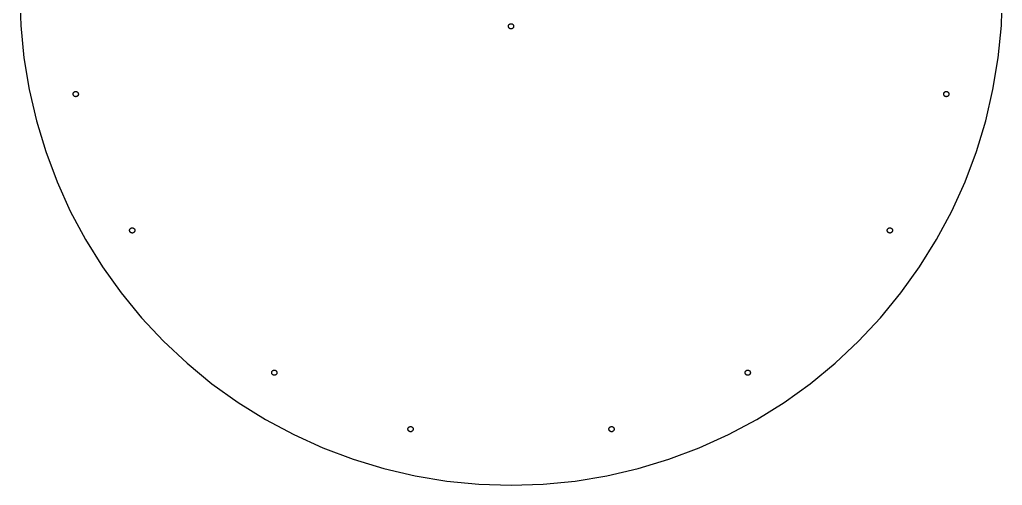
# Model space of a CAD drawing. Header units: metres. Extents: x -330 to 330, y -330 to 330.
# Drawn here: x -330 to 330, y -330 to -18 of the extents above; entities that cross this region are included whole.
import ezdxf

# ---------------------------------------------------------------- set-up
doc = ezdxf.new("R2010")
doc.units = ezdxf.units.M

msp = doc.modelspace()

# ---------------------------------------------------------------- linework, layer by layer
for p, q in [((-330, 0), (-329.293, -21.583)), ((329.293, -21.583), (329.951, -1.49356)), ((-329.293, -21.583), (-327.177, -43.0736)), ((-1.75, -22), (-1.74625, -21.8855)), ((-1.74625, -22.1144), (-1.75, -22)), ((-1.74625, -21.8855), (-1.73502, -21.7716)), ((-1.73502, -22.2284), (-1.74625, -22.1144)), ((-1.73502, -21.7716), (-1.71637, -21.6586)), ((-1.71637, -22.3414), (-1.73502, -22.2284)), ((-1.71637, -21.6586), (-1.69037, -21.5471)), ((-1.69037, -22.4529), (-1.71637, -22.3414)), ((-1.69037, -21.5471), (-1.65712, -21.4375)), ((-1.65712, -22.5625), (-1.69037, -22.4529)), ((-1.65712, -21.4375), (-1.61678, -21.3303)), ((-1.61678, -22.6697), (-1.65712, -22.5625)), ((-1.61678, -21.3303), (-1.56952, -21.226)), ((-1.56952, -22.774), (-1.61678, -22.6697)), ((-1.56952, -21.226), (-1.51553, -21.125)), ((-1.51553, -22.875), (-1.56952, -22.774)), ((-1.51553, -21.125), (-1.45506, -21.0277)), ((-1.45506, -22.9722), (-1.51553, -22.875)), ((-1.45506, -21.0277), (-1.38837, -20.9347)), ((-1.38837, -23.0653), (-1.45506, -22.9722)), ((-1.38837, -20.9347), (-1.31572, -20.8461)), ((-1.31572, -23.1539), (-1.38837, -23.0653)), ((-1.31572, -20.8461), (-1.23743, -20.7626)), ((-1.23743, -23.2374), (-1.31572, -23.1539)), ((-1.23743, -20.7626), (-1.15385, -20.6843)), ((-1.15385, -23.3157), (-1.23743, -23.2374)), ((-1.15385, -20.6843), (-1.06532, -20.6116)), ((-1.06532, -23.3884), (-1.15385, -23.3157)), ((-1.06532, -20.6116), (-0.972244, -20.5449)), ((-0.972244, -23.4551), (-1.06532, -23.3884)), ((-0.972244, -20.5449), (-0.875, -20.4845)), ((-0.875, -23.5155), (-0.972244, -23.4551)), ((-0.875, -20.4845), (-0.774002, -20.4305)), ((-0.774002, -23.5695), (-0.875, -23.5155)), ((-0.774002, -20.4305), (-0.669693, -20.3832)), ((-0.669693, -23.6168), (-0.774002, -23.5695)), ((-0.669693, -20.3832), (-0.562515, -20.3429)), ((-0.562515, -23.6571), (-0.669693, -23.6168)), ((-0.562515, -20.3429), (-0.452927, -20.3096)), ((-0.452927, -23.6904), (-0.562515, -23.6571)), ((-0.452927, -20.3096), (-0.3414, -20.2836)), ((-0.3414, -23.7164), (-0.452927, -23.6904)), ((-0.3414, -20.2836), (-0.228409, -20.265)), ((-0.228409, -23.735), (-0.3414, -23.7164)), ((-0.228409, -20.265), (-0.114441, -20.2537)), ((-0.114441, -23.7462), (-0.228409, -23.735)), ((-0.114441, -20.2537), (0, -20.25)), ((0, -23.75), (-0.114441, -23.7462)), ((0, -20.25), (0.114441, -20.2537)), ((0.114441, -23.7462), (0, -23.75)), ((0.114441, -20.2537), (0.228409, -20.265)), ((0.228409, -23.735), (0.114441, -23.7462)), ((0.228409, -20.265), (0.3414, -20.2836)), ((0.3414, -23.7164), (0.228409, -23.735)), ((0.3414, -20.2836), (0.452927, -20.3096)), ((0.452927, -23.6904), (0.3414, -23.7164)), ((0.452927, -20.3096), (0.562515, -20.3429)), ((0.562515, -23.6571), (0.452927, -23.6904)), ((0.562515, -20.3429), (0.669693, -20.3832)), ((0.669693, -23.6168), (0.562515, -23.6571)), ((0.669693, -20.3832), (0.774002, -20.4305)), ((0.774002, -23.5695), (0.669693, -23.6168)), ((0.774002, -20.4305), (0.875, -20.4845)), ((0.875, -23.5155), (0.774002, -23.5695)), ((0.875, -20.4845), (0.972244, -20.5449)), ((0.972244, -23.4551), (0.875, -23.5155)), ((0.972244, -20.5449), (1.06532, -20.6116)), ((1.06532, -23.3884), (0.972244, -23.4551)), ((1.06532, -20.6116), (1.15385, -20.6843)), ((1.15385, -23.3157), (1.06532, -23.3884)), ((1.15385, -20.6843), (1.23743, -20.7626)), ((1.23743, -23.2374), (1.15385, -23.3157)), ((1.23743, -20.7626), (1.31572, -20.8461)), ((1.31572, -23.1539), (1.23743, -23.2374)), ((1.31572, -20.8461), (1.38837, -20.9347)), ((1.38837, -23.0653), (1.31572, -23.1539)), ((1.38837, -20.9347), (1.45506, -21.0277)), ((1.45506, -22.9722), (1.38837, -23.0653)), ((1.45506, -21.0277), (1.51553, -21.125)), ((1.51553, -22.875), (1.45506, -22.9722)), ((1.51553, -21.125), (1.56952, -21.226)), ((1.56952, -22.774), (1.51553, -22.875)), ((1.56952, -21.226), (1.61678, -21.3303)), ((1.61678, -22.6697), (1.56952, -22.774)), ((1.61678, -21.3303), (1.65712, -21.4375)), ((1.65712, -22.5625), (1.61678, -22.6697)), ((1.65712, -21.4375), (1.69037, -21.5471)), ((1.69037, -22.4529), (1.65712, -22.5625)), ((1.69037, -21.5471), (1.71637, -21.6586)), ((1.71637, -22.3414), (1.69037, -22.4529)), ((1.71637, -21.6586), (1.73502, -21.7716)), ((1.73502, -22.2284), (1.71637, -22.3414)), ((1.73502, -21.7716), (1.74625, -21.8855)), ((1.74625, -22.1144), (1.73502, -22.2284)), ((1.74625, -21.8855), (1.75, -22)), ((1.75, -22), (1.74625, -22.1144)), ((327.177, -43.0736), (329.293, -21.583)), ((-327.177, -43.0736), (-323.659, -64.3798)), ((323.659, -64.3798), (327.177, -43.0736)), ((-323.659, -64.3798), (-318.756, -85.4103)), ((-293.283, -66.0302), (-293.186, -65.9698)), ((-293.186, -65.9698), (-293.085, -65.9158)), ((-293.085, -65.9158), (-292.981, -65.8685)), ((-292.981, -65.8685), (-292.874, -65.8282)), ((-292.874, -65.8282), (-292.764, -65.7949)), ((-292.764, -65.7949), (-292.652, -65.7689)), ((-292.652, -65.7689), (-292.539, -65.7503)), ((-292.539, -65.7503), (-292.425, -65.7391)), ((-292.425, -65.7391), (-292.311, -65.7353)), ((-292.311, -65.7353), (-292.197, -65.7391)), ((-292.197, -65.7391), (-292.083, -65.7503)), ((-292.083, -65.7503), (-291.97, -65.7689)), ((-291.97, -65.7689), (-291.858, -65.7949)), ((-291.858, -65.7949), (-291.748, -65.8282)), ((-291.748, -65.8282), (-291.641, -65.8685)), ((-291.641, -65.8685), (-291.537, -65.9158)), ((-291.537, -65.9158), (-291.436, -65.9698)), ((-291.436, -65.9698), (-291.339, -66.0302)), ((291.339, -66.0302), (291.436, -65.9698)), ((291.436, -65.9698), (291.537, -65.9158)), ((291.537, -65.9158), (291.641, -65.8685)), ((291.641, -65.8685), (291.748, -65.8282)), ((291.748, -65.8282), (291.858, -65.7949)), ((291.858, -65.7949), (291.97, -65.7689)), ((291.97, -65.7689), (292.083, -65.7503)), ((292.083, -65.7503), (292.197, -65.7391)), ((292.197, -65.7391), (292.311, -65.7353)), ((292.311, -65.7353), (292.425, -65.7391)), ((292.425, -65.7391), (292.539, -65.7503)), ((292.539, -65.7503), (292.652, -65.7689)), ((292.652, -65.7689), (292.764, -65.7949)), ((292.764, -65.7949), (292.874, -65.8282)), ((292.874, -65.8282), (292.981, -65.8685)), ((292.981, -65.8685), (293.085, -65.9158)), ((293.085, -65.9158), (293.186, -65.9698)), ((293.186, -65.9698), (293.283, -66.0302)), ((318.756, -85.4103), (323.659, -64.3798)), ((-294.061, -67.4853), (-294.057, -67.3708)), ((-294.057, -67.5998), (-294.061, -67.4853)), ((-294.057, -67.3708), (-294.046, -67.2569)), ((-294.046, -67.7137), (-294.057, -67.5998)), ((-294.046, -67.2569), (-294.027, -67.1439)), ((-294.027, -67.8267), (-294.046, -67.7137)), ((-294.027, -67.1439), (-294.001, -67.0324)), ((-294.001, -67.9382), (-294.027, -67.8267)), ((-294.001, -67.0324), (-293.968, -66.9228)), ((-293.968, -68.0478), (-294.001, -67.9382)), ((-293.968, -66.9228), (-293.928, -66.8156)), ((-293.928, -68.155), (-293.968, -68.0478)), ((-293.928, -66.8156), (-293.881, -66.7113)), ((-293.881, -68.2593), (-293.928, -68.155)), ((-293.881, -66.7113), (-293.827, -66.6103)), ((-293.827, -68.3603), (-293.881, -68.2593)), ((-293.827, -66.6103), (-293.766, -66.5131)), ((-293.766, -68.4576), (-293.827, -68.3603)), ((-293.766, -66.5131), (-293.699, -66.42)), ((-293.699, -68.5506), (-293.766, -68.4576)), ((-293.699, -66.42), (-293.627, -66.3315)), ((-293.627, -68.6392), (-293.699, -68.5506)), ((-293.627, -66.3315), (-293.548, -66.2479)), ((-293.548, -68.7227), (-293.627, -68.6392)), ((-293.548, -66.2479), (-293.465, -66.1696)), ((-293.465, -68.801), (-293.548, -68.7227)), ((-293.465, -66.1696), (-293.376, -66.0969)), ((-293.376, -68.8737), (-293.465, -68.801)), ((-293.376, -66.0969), (-293.283, -66.0302)), ((-293.283, -68.9404), (-293.376, -68.8737)), ((-293.186, -69.0009), (-293.283, -68.9404)), ((-293.085, -69.0548), (-293.186, -69.0009)), ((-292.981, -69.1021), (-293.085, -69.0548)), ((-292.874, -69.1424), (-292.981, -69.1021)), ((-292.764, -69.1757), (-292.874, -69.1424)), ((-292.652, -69.2017), (-292.764, -69.1757)), ((-292.539, -69.2203), (-292.652, -69.2017)), ((-292.425, -69.2316), (-292.539, -69.2203)), ((-292.311, -69.2353), (-292.425, -69.2316)), ((-292.197, -69.2316), (-292.311, -69.2353)), ((-292.083, -69.2203), (-292.197, -69.2316)), ((-291.97, -69.2017), (-292.083, -69.2203)), ((-291.858, -69.1757), (-291.97, -69.2017)), ((-291.748, -69.1424), (-291.858, -69.1757)), ((-291.641, -69.1021), (-291.748, -69.1424)), ((-291.537, -69.0548), (-291.641, -69.1021)), ((-291.436, -69.0009), (-291.537, -69.0548)), ((-291.339, -68.9404), (-291.436, -69.0009)), ((-291.339, -66.0302), (-291.246, -66.0969)), ((-291.246, -68.8737), (-291.339, -68.9404)), ((-291.246, -66.0969), (-291.157, -66.1696)), ((-291.157, -68.801), (-291.246, -68.8737)), ((-291.157, -66.1696), (-291.074, -66.2479)), ((-291.074, -68.7227), (-291.157, -68.801)), ((-291.074, -66.2479), (-290.995, -66.3315)), ((-290.995, -68.6392), (-291.074, -68.7227)), ((-290.995, -66.3315), (-290.923, -66.42)), ((-290.923, -68.5506), (-290.995, -68.6392)), ((-290.923, -66.42), (-290.856, -66.5131)), ((-290.856, -68.4576), (-290.923, -68.5506)), ((-290.856, -66.5131), (-290.795, -66.6103)), ((-290.795, -68.3603), (-290.856, -68.4576)), ((-290.795, -66.6103), (-290.741, -66.7113)), ((-290.741, -68.2593), (-290.795, -68.3603)), ((-290.741, -66.7113), (-290.694, -66.8156)), ((-290.694, -68.155), (-290.741, -68.2593)), ((-290.694, -66.8156), (-290.654, -66.9228)), ((-290.654, -68.0478), (-290.694, -68.155)), ((-290.654, -66.9228), (-290.621, -67.0324)), ((-290.621, -67.9382), (-290.654, -68.0478)), ((-290.621, -67.0324), (-290.595, -67.1439)), ((-290.595, -67.8267), (-290.621, -67.9382)), ((-290.595, -67.1439), (-290.576, -67.2569)), ((-290.576, -67.7137), (-290.595, -67.8267)), ((-290.576, -67.2569), (-290.565, -67.3708)), ((-290.565, -67.5998), (-290.576, -67.7137)), ((-290.565, -67.3708), (-290.561, -67.4853)), ((-290.561, -67.4853), (-290.565, -67.5998)), ((290.561, -67.4853), (290.565, -67.3708)), ((290.565, -67.5998), (290.561, -67.4853)), ((290.565, -67.3708), (290.576, -67.2569)), ((290.576, -67.7137), (290.565, -67.5998)), ((290.576, -67.2569), (290.595, -67.1439)), ((290.595, -67.8267), (290.576, -67.7137)), ((290.595, -67.1439), (290.621, -67.0324)), ((290.621, -67.9382), (290.595, -67.8267)), ((290.621, -67.0324), (290.654, -66.9228)), ((290.654, -68.0478), (290.621, -67.9382)), ((290.654, -66.9228), (290.694, -66.8156)), ((290.694, -68.155), (290.654, -68.0478)), ((290.694, -66.8156), (290.741, -66.7113)), ((290.741, -68.2593), (290.694, -68.155)), ((290.741, -66.7113), (290.795, -66.6103)), ((290.795, -68.3603), (290.741, -68.2593)), ((290.795, -66.6103), (290.856, -66.5131)), ((290.856, -68.4576), (290.795, -68.3603)), ((290.856, -66.5131), (290.923, -66.42)), ((290.923, -68.5506), (290.856, -68.4576)), ((290.923, -66.42), (290.995, -66.3315)), ((290.995, -68.6392), (290.923, -68.5506)), ((290.995, -66.3315), (291.074, -66.2479)), ((291.074, -68.7227), (290.995, -68.6392)), ((291.074, -66.2479), (291.157, -66.1696)), ((291.157, -68.801), (291.074, -68.7227)), ((291.157, -66.1696), (291.246, -66.0969)), ((291.246, -68.8737), (291.157, -68.801)), ((291.246, -66.0969), (291.339, -66.0302)), ((291.339, -68.9404), (291.246, -68.8737)), ((291.436, -69.0009), (291.339, -68.9404)), ((291.537, -69.0548), (291.436, -69.0009)), ((291.641, -69.1021), (291.537, -69.0548)), ((291.748, -69.1424), (291.641, -69.1021)), ((291.858, -69.1757), (291.748, -69.1424)), ((291.97, -69.2017), (291.858, -69.1757)), ((292.083, -69.2203), (291.97, -69.2017)), ((292.197, -69.2316), (292.083, -69.2203)), ((292.311, -69.2353), (292.197, -69.2316)), ((292.425, -69.2316), (292.311, -69.2353)), ((292.539, -69.2203), (292.425, -69.2316)), ((292.652, -69.2017), (292.539, -69.2203)), ((292.764, -69.1757), (292.652, -69.2017)), ((292.874, -69.1424), (292.764, -69.1757)), ((292.981, -69.1021), (292.874, -69.1424)), ((293.085, -69.0548), (292.981, -69.1021)), ((293.186, -69.0009), (293.085, -69.0548)), ((293.283, -68.9404), (293.186, -69.0009)), ((293.283, -66.0302), (293.376, -66.0969)), ((293.376, -68.8737), (293.283, -68.9404)), ((293.376, -66.0969), (293.465, -66.1696)), ((293.465, -68.801), (293.376, -68.8737)), ((293.465, -66.1696), (293.548, -66.2479)), ((293.548, -68.7227), (293.465, -68.801)), ((293.548, -66.2479), (293.627, -66.3315)), ((293.627, -68.6392), (293.548, -68.7227)), ((293.627, -66.3315), (293.699, -66.42)), ((293.699, -68.5506), (293.627, -68.6392)), ((293.699, -66.42), (293.766, -66.5131)), ((293.766, -68.4576), (293.699, -68.5506)), ((293.766, -66.5131), (293.827, -66.6103)), ((293.827, -68.3603), (293.766, -68.4576)), ((293.827, -66.6103), (293.881, -66.7113)), ((293.881, -68.2593), (293.827, -68.3603)), ((293.881, -66.7113), (293.928, -66.8156)), ((293.928, -68.155), (293.881, -68.2593)), ((293.928, -66.8156), (293.968, -66.9228)), ((293.968, -68.0478), (293.928, -68.155)), ((293.968, -66.9228), (294.001, -67.0324)), ((294.001, -67.9382), (293.968, -68.0478)), ((294.001, -67.0324), (294.027, -67.1439)), ((294.027, -67.8267), (294.001, -67.9382)), ((294.027, -67.1439), (294.046, -67.2569)), ((294.046, -67.7137), (294.027, -67.8267)), ((294.046, -67.2569), (294.057, -67.3708)), ((294.057, -67.5998), (294.046, -67.7137)), ((294.057, -67.3708), (294.061, -67.4853)), ((294.061, -67.4853), (294.057, -67.5998)), ((-318.756, -85.4103), (-312.487, -106.075)), ((312.487, -106.075), (318.756, -85.4103)), ((-312.487, -106.075), (-304.88, -126.286)), ((304.88, -126.286), (312.487, -106.075)), ((-304.88, -126.286), (-295.968, -145.955)), ((295.968, -145.955), (304.88, -126.286)), ((-295.968, -145.955), (-285.788, -165)), ((285.788, -165), (295.968, -145.955)), ((-256.072, -158.413), (-256.031, -158.306)), ((-256.031, -158.306), (-255.984, -158.202)), ((-255.984, -158.202), (-255.93, -158.101)), ((-255.93, -158.101), (-255.869, -158.004)), ((-255.869, -158.004), (-255.803, -157.91)), ((-255.803, -157.91), (-255.73, -157.822)), ((-255.73, -157.822), (-255.652, -157.738)), ((-255.652, -157.738), (-255.568, -157.66)), ((-255.568, -157.66), (-255.48, -157.587)), ((-255.48, -157.587), (-255.387, -157.521)), ((-255.387, -157.521), (-255.289, -157.46)), ((-255.289, -157.46), (-255.188, -157.406)), ((-255.188, -157.406), (-255.084, -157.359)), ((-255.084, -157.359), (-254.977, -157.319)), ((-254.977, -157.319), (-254.867, -157.285)), ((-254.867, -157.285), (-254.756, -157.259)), ((-254.756, -157.259), (-254.643, -157.241)), ((-254.643, -157.241), (-254.529, -157.23)), ((-254.529, -157.23), (-254.414, -157.226)), ((-254.414, -157.226), (-254.3, -157.23)), ((-254.3, -157.23), (-254.186, -157.241)), ((-254.186, -157.241), (-254.073, -157.259)), ((-254.073, -157.259), (-253.961, -157.285)), ((-253.961, -157.285), (-253.852, -157.319)), ((-253.852, -157.319), (-253.745, -157.359)), ((-253.745, -157.359), (-253.64, -157.406)), ((-253.64, -157.406), (-253.539, -157.46)), ((-253.539, -157.46), (-253.442, -157.521)), ((-253.442, -157.521), (-253.349, -157.587)), ((-253.349, -157.587), (-253.261, -157.66)), ((-253.261, -157.66), (-253.177, -157.738)), ((-253.177, -157.738), (-253.099, -157.822)), ((-253.099, -157.822), (-253.026, -157.91)), ((-253.026, -157.91), (-252.959, -158.004)), ((-252.959, -158.004), (-252.899, -158.101)), ((-252.899, -158.101), (-252.845, -158.202)), ((-252.845, -158.202), (-252.798, -158.306)), ((-252.798, -158.306), (-252.757, -158.413)), ((252.757, -158.413), (252.798, -158.306)), ((252.798, -158.306), (252.845, -158.202)), ((252.845, -158.202), (252.899, -158.101)), ((252.899, -158.101), (252.959, -158.004)), ((252.959, -158.004), (253.026, -157.91)), ((253.026, -157.91), (253.099, -157.822)), ((253.099, -157.822), (253.177, -157.738)), ((253.177, -157.738), (253.261, -157.66)), ((253.261, -157.66), (253.349, -157.587)), ((253.349, -157.587), (253.442, -157.521)), ((253.442, -157.521), (253.539, -157.46)), ((253.539, -157.46), (253.64, -157.406)), ((253.64, -157.406), (253.745, -157.359)), ((253.745, -157.359), (253.852, -157.319)), ((253.852, -157.319), (253.961, -157.285)), ((253.961, -157.285), (254.073, -157.259)), ((254.073, -157.259), (254.186, -157.241)), ((254.186, -157.241), (254.3, -157.23)), ((254.3, -157.23), (254.414, -157.226)), ((254.414, -157.226), (254.529, -157.23)), ((254.529, -157.23), (254.643, -157.241)), ((254.643, -157.241), (254.756, -157.259)), ((254.756, -157.259), (254.867, -157.285)), ((254.867, -157.285), (254.977, -157.319)), ((254.977, -157.319), (255.084, -157.359)), ((255.084, -157.359), (255.188, -157.406)), ((255.188, -157.406), (255.289, -157.46)), ((255.289, -157.46), (255.387, -157.521)), ((255.387, -157.521), (255.48, -157.587)), ((255.48, -157.587), (255.568, -157.66)), ((255.568, -157.66), (255.652, -157.738)), ((255.652, -157.738), (255.73, -157.822)), ((255.73, -157.822), (255.803, -157.91)), ((255.803, -157.91), (255.869, -158.004)), ((255.869, -158.004), (255.93, -158.101)), ((255.93, -158.101), (255.984, -158.202)), ((255.984, -158.202), (256.031, -158.306)), ((256.031, -158.306), (256.072, -158.413)), ((-256.164, -158.976), (-256.161, -158.861)), ((-256.161, -159.09), (-256.164, -158.976)), ((-256.161, -158.861), (-256.149, -158.747)), ((-256.149, -159.204), (-256.161, -159.09)), ((-256.149, -158.747), (-256.131, -158.634)), ((-256.131, -159.317), (-256.149, -159.204)), ((-256.131, -158.634), (-256.105, -158.523)), ((-256.105, -159.429), (-256.131, -159.317)), ((-256.105, -158.523), (-256.072, -158.413)), ((-256.072, -159.538), (-256.105, -159.429)), ((-256.031, -159.645), (-256.072, -159.538)), ((-255.984, -159.75), (-256.031, -159.645)), ((-255.93, -159.851), (-255.984, -159.75)), ((-255.869, -159.948), (-255.93, -159.851)), ((-255.803, -160.041), (-255.869, -159.948)), ((-255.73, -160.13), (-255.803, -160.041)), ((-255.652, -160.213), (-255.73, -160.13)), ((-255.568, -160.291), (-255.652, -160.213)), ((-255.48, -160.364), (-255.568, -160.291)), ((-255.387, -160.431), (-255.48, -160.364)), ((-255.289, -160.491), (-255.387, -160.431)), ((-255.188, -160.545), (-255.289, -160.491)), ((-255.084, -160.593), (-255.188, -160.545)), ((-254.977, -160.633), (-255.084, -160.593)), ((-254.867, -160.666), (-254.977, -160.633)), ((-254.756, -160.692), (-254.867, -160.666)), ((-254.643, -160.711), (-254.756, -160.692)), ((-254.529, -160.722), (-254.643, -160.711)), ((-254.414, -160.726), (-254.529, -160.722)), ((-254.3, -160.722), (-254.414, -160.726)), ((-254.186, -160.711), (-254.3, -160.722)), ((-254.073, -160.692), (-254.186, -160.711)), ((-253.961, -160.666), (-254.073, -160.692)), ((-253.852, -160.633), (-253.961, -160.666)), ((-253.745, -160.593), (-253.852, -160.633)), ((-253.64, -160.545), (-253.745, -160.593)), ((-253.539, -160.491), (-253.64, -160.545)), ((-253.442, -160.431), (-253.539, -160.491)), ((-253.349, -160.364), (-253.442, -160.431)), ((-253.261, -160.291), (-253.349, -160.364)), ((-253.177, -160.213), (-253.261, -160.291)), ((-253.099, -160.13), (-253.177, -160.213)), ((-253.026, -160.041), (-253.099, -160.13)), ((-252.959, -159.948), (-253.026, -160.041)), ((-252.899, -159.851), (-252.959, -159.948)), ((-252.845, -159.75), (-252.899, -159.851)), ((-252.798, -159.645), (-252.845, -159.75)), ((-252.757, -159.538), (-252.798, -159.645)), ((-252.757, -158.413), (-252.724, -158.523)), ((-252.724, -159.429), (-252.757, -159.538)), ((-252.724, -158.523), (-252.698, -158.634)), ((-252.698, -159.317), (-252.724, -159.429)), ((-252.698, -158.634), (-252.679, -158.747)), ((-252.679, -159.204), (-252.698, -159.317)), ((-252.679, -158.747), (-252.668, -158.861)), ((-252.668, -159.09), (-252.679, -159.204)), ((-252.668, -158.861), (-252.664, -158.976)), ((-252.664, -158.976), (-252.668, -159.09)), ((252.664, -158.976), (252.668, -158.861)), ((252.668, -159.09), (252.664, -158.976)), ((252.668, -158.861), (252.679, -158.747)), ((252.679, -159.204), (252.668, -159.09)), ((252.679, -158.747), (252.698, -158.634)), ((252.698, -159.317), (252.679, -159.204)), ((252.698, -158.634), (252.724, -158.523)), ((252.724, -159.429), (252.698, -159.317)), ((252.724, -158.523), (252.757, -158.413)), ((252.757, -159.538), (252.724, -159.429)), ((252.798, -159.645), (252.757, -159.538)), ((252.845, -159.75), (252.798, -159.645)), ((252.899, -159.851), (252.845, -159.75)), ((252.959, -159.948), (252.899, -159.851)), ((253.026, -160.041), (252.959, -159.948)), ((253.099, -160.13), (253.026, -160.041)), ((253.177, -160.213), (253.099, -160.13)), ((253.261, -160.291), (253.177, -160.213)), ((253.349, -160.364), (253.261, -160.291)), ((253.442, -160.431), (253.349, -160.364)), ((253.539, -160.491), (253.442, -160.431)), ((253.64, -160.545), (253.539, -160.491)), ((253.745, -160.593), (253.64, -160.545)), ((253.852, -160.633), (253.745, -160.593)), ((253.961, -160.666), (253.852, -160.633)), ((254.073, -160.692), (253.961, -160.666)), ((254.186, -160.711), (254.073, -160.692)), ((254.3, -160.722), (254.186, -160.711)), ((254.414, -160.726), (254.3, -160.722)), ((254.529, -160.722), (254.414, -160.726)), ((254.643, -160.711), (254.529, -160.722)), ((254.756, -160.692), (254.643, -160.711)), ((254.867, -160.666), (254.756, -160.692)), ((254.977, -160.633), (254.867, -160.666)), ((255.084, -160.593), (254.977, -160.633)), ((255.188, -160.545), (255.084, -160.593)), ((255.289, -160.491), (255.188, -160.545)), ((255.387, -160.431), (255.289, -160.491)), ((255.48, -160.364), (255.387, -160.431)), ((255.568, -160.291), (255.48, -160.364)), ((255.652, -160.213), (255.568, -160.291)), ((255.73, -160.13), (255.652, -160.213)), ((255.803, -160.041), (255.73, -160.13)), ((255.869, -159.948), (255.803, -160.041)), ((255.93, -159.851), (255.869, -159.948)), ((255.984, -159.75), (255.93, -159.851)), ((256.031, -159.645), (255.984, -159.75)), ((256.072, -159.538), (256.031, -159.645)), ((256.072, -158.413), (256.105, -158.523)), ((256.105, -159.429), (256.072, -159.538)), ((256.105, -158.523), (256.131, -158.634)), ((256.131, -159.317), (256.105, -159.429)), ((256.131, -158.634), (256.149, -158.747)), ((256.149, -159.204), (256.131, -159.317)), ((256.149, -158.747), (256.161, -158.861)), ((256.161, -159.09), (256.149, -159.204)), ((256.161, -158.861), (256.164, -158.976)), ((256.164, -158.976), (256.161, -159.09)), ((-285.788, -165), (-274.385, -183.338)), ((274.385, -183.338), (285.788, -165)), ((-274.385, -183.338), (-261.807, -200.891)), ((261.807, -200.891), (274.385, -183.338)), ((-261.807, -200.891), (-248.107, -217.584)), ((248.107, -217.584), (261.807, -200.891)), ((-248.107, -217.584), (-233.345, -233.345)), ((233.345, -233.345), (248.107, -217.584)), ((-233.345, -233.345), (-217.584, -248.107)), ((217.584, -248.107), (233.345, -233.345)), ((-217.584, -248.107), (-200.891, -261.807)), ((200.891, -261.807), (217.584, -248.107)), ((-160.726, -254.414), (-160.722, -254.3)), ((-160.722, -254.529), (-160.726, -254.414)), ((-160.722, -254.3), (-160.711, -254.186)), ((-160.711, -254.643), (-160.722, -254.529)), ((-160.711, -254.186), (-160.692, -254.073)), ((-160.692, -254.756), (-160.711, -254.643)), ((-160.692, -254.073), (-160.666, -253.961)), ((-160.666, -254.867), (-160.692, -254.756)), ((-160.666, -253.961), (-160.633, -253.852)), ((-160.633, -254.977), (-160.666, -254.867)), ((-160.633, -253.852), (-160.593, -253.745)), ((-160.593, -255.084), (-160.633, -254.977)), ((-160.593, -253.745), (-160.545, -253.64)), ((-160.545, -255.188), (-160.593, -255.084)), ((-160.545, -253.64), (-160.491, -253.539)), ((-160.491, -255.289), (-160.545, -255.188)), ((-160.491, -253.539), (-160.431, -253.442)), ((-160.431, -255.387), (-160.491, -255.289)), ((-160.431, -253.442), (-160.364, -253.349)), ((-160.364, -255.48), (-160.431, -255.387)), ((-160.364, -253.349), (-160.291, -253.261)), ((-160.291, -255.568), (-160.364, -255.48)), ((-160.291, -253.261), (-160.213, -253.177)), ((-160.213, -255.652), (-160.291, -255.568)), ((-160.213, -253.177), (-160.13, -253.099)), ((-160.13, -255.73), (-160.213, -255.652)), ((-160.13, -253.099), (-160.041, -253.026)), ((-160.041, -255.803), (-160.13, -255.73)), ((-160.041, -253.026), (-159.948, -252.959)), ((-159.948, -255.869), (-160.041, -255.803)), ((-159.948, -252.959), (-159.851, -252.899)), ((-159.851, -255.93), (-159.948, -255.869)), ((-159.851, -252.899), (-159.75, -252.845)), ((-159.75, -255.984), (-159.851, -255.93)), ((-159.75, -252.845), (-159.645, -252.798)), ((-159.645, -256.031), (-159.75, -255.984)), ((-159.645, -252.798), (-159.538, -252.757)), ((-159.538, -256.072), (-159.645, -256.031)), ((-159.538, -252.757), (-159.429, -252.724)), ((-159.429, -256.105), (-159.538, -256.072)), ((-159.429, -252.724), (-159.317, -252.698)), ((-159.317, -256.131), (-159.429, -256.105)), ((-159.317, -252.698), (-159.204, -252.679)), ((-159.204, -256.149), (-159.317, -256.131)), ((-159.204, -252.679), (-159.09, -252.668)), ((-159.09, -256.161), (-159.204, -256.149)), ((-159.09, -252.668), (-158.976, -252.664)), ((-158.976, -256.164), (-159.09, -256.161)), ((-158.976, -252.664), (-158.861, -252.668)), ((-158.861, -256.161), (-158.976, -256.164)), ((-158.861, -252.668), (-158.747, -252.679)), ((-158.747, -256.149), (-158.861, -256.161)), ((-158.747, -252.679), (-158.634, -252.698)), ((-158.634, -256.131), (-158.747, -256.149)), ((-158.634, -252.698), (-158.523, -252.724)), ((-158.523, -256.105), (-158.634, -256.131)), ((-158.523, -252.724), (-158.413, -252.757)), ((-158.413, -256.072), (-158.523, -256.105)), ((-158.413, -252.757), (-158.306, -252.798)), ((-158.306, -256.031), (-158.413, -256.072)), ((-158.306, -252.798), (-158.202, -252.845)), ((-158.202, -255.984), (-158.306, -256.031)), ((-158.202, -252.845), (-158.101, -252.899)), ((-158.101, -255.93), (-158.202, -255.984)), ((-158.101, -252.899), (-158.004, -252.959)), ((-158.004, -255.869), (-158.101, -255.93)), ((-158.004, -252.959), (-157.91, -253.026)), ((-157.91, -255.803), (-158.004, -255.869)), ((-157.91, -253.026), (-157.822, -253.099)), ((-157.822, -255.73), (-157.91, -255.803)), ((-157.822, -253.099), (-157.738, -253.177)), ((-157.738, -255.652), (-157.822, -255.73)), ((-157.738, -253.177), (-157.66, -253.261)), ((-157.66, -255.568), (-157.738, -255.652)), ((-157.66, -253.261), (-157.587, -253.349)), ((-157.587, -255.48), (-157.66, -255.568)), ((-157.587, -253.349), (-157.521, -253.442)), ((-157.521, -255.387), (-157.587, -255.48)), ((-157.521, -253.442), (-157.46, -253.539)), ((-157.46, -255.289), (-157.521, -255.387)), ((-157.46, -253.539), (-157.406, -253.64)), ((-157.406, -255.188), (-157.46, -255.289)), ((-157.406, -253.64), (-157.359, -253.745)), ((-157.359, -255.084), (-157.406, -255.188)), ((-157.359, -253.745), (-157.319, -253.852)), ((-157.319, -254.977), (-157.359, -255.084)), ((-157.319, -253.852), (-157.285, -253.961)), ((-157.285, -254.867), (-157.319, -254.977)), ((-157.285, -253.961), (-157.259, -254.073)), ((-157.259, -254.756), (-157.285, -254.867)), ((-157.259, -254.073), (-157.241, -254.186)), ((-157.241, -254.643), (-157.259, -254.756)), ((-157.241, -254.186), (-157.23, -254.3)), ((-157.23, -254.529), (-157.241, -254.643)), ((-157.23, -254.3), (-157.226, -254.414)), ((-157.226, -254.414), (-157.23, -254.529)), ((157.226, -254.414), (157.23, -254.3)), ((157.23, -254.529), (157.226, -254.414)), ((157.23, -254.3), (157.241, -254.186)), ((157.241, -254.643), (157.23, -254.529)), ((157.241, -254.186), (157.259, -254.073)), ((157.259, -254.756), (157.241, -254.643)), ((157.259, -254.073), (157.285, -253.961)), ((157.285, -254.867), (157.259, -254.756)), ((157.285, -253.961), (157.319, -253.852)), ((157.319, -254.977), (157.285, -254.867)), ((157.319, -253.852), (157.359, -253.745)), ((157.359, -255.084), (157.319, -254.977)), ((157.359, -253.745), (157.406, -253.64)), ((157.406, -255.188), (157.359, -255.084)), ((157.406, -253.64), (157.46, -253.539)), ((157.46, -255.289), (157.406, -255.188)), ((157.46, -253.539), (157.521, -253.442)), ((157.521, -255.387), (157.46, -255.289)), ((157.521, -253.442), (157.587, -253.349)), ((157.587, -255.48), (157.521, -255.387)), ((157.587, -253.349), (157.66, -253.261)), ((157.66, -255.568), (157.587, -255.48)), ((157.66, -253.261), (157.738, -253.177)), ((157.738, -255.652), (157.66, -255.568)), ((157.738, -253.177), (157.822, -253.099)), ((157.822, -255.73), (157.738, -255.652)), ((157.822, -253.099), (157.91, -253.026)), ((157.91, -255.803), (157.822, -255.73)), ((157.91, -253.026), (158.004, -252.959)), ((158.004, -255.869), (157.91, -255.803)), ((158.004, -252.959), (158.101, -252.899)), ((158.101, -255.93), (158.004, -255.869)), ((158.101, -252.899), (158.202, -252.845)), ((158.202, -255.984), (158.101, -255.93)), ((158.202, -252.845), (158.306, -252.798)), ((158.306, -256.031), (158.202, -255.984)), ((158.306, -252.798), (158.413, -252.757)), ((158.413, -256.072), (158.306, -256.031)), ((158.413, -252.757), (158.523, -252.724)), ((158.523, -256.105), (158.413, -256.072)), ((158.523, -252.724), (158.634, -252.698)), ((158.634, -256.131), (158.523, -256.105)), ((158.634, -252.698), (158.747, -252.679)), ((158.747, -256.149), (158.634, -256.131)), ((158.747, -252.679), (158.861, -252.668)), ((158.861, -256.161), (158.747, -256.149)), ((158.861, -252.668), (158.976, -252.664)), ((158.976, -256.164), (158.861, -256.161)), ((158.976, -252.664), (159.09, -252.668)), ((159.09, -256.161), (158.976, -256.164)), ((159.09, -252.668), (159.204, -252.679)), ((159.204, -256.149), (159.09, -256.161)), ((159.204, -252.679), (159.317, -252.698)), ((159.317, -256.131), (159.204, -256.149)), ((159.317, -252.698), (159.429, -252.724)), ((159.429, -256.105), (159.317, -256.131)), ((159.429, -252.724), (159.538, -252.757)), ((159.538, -256.072), (159.429, -256.105)), ((159.538, -252.757), (159.645, -252.798)), ((159.645, -256.031), (159.538, -256.072)), ((159.645, -252.798), (159.75, -252.845)), ((159.75, -255.984), (159.645, -256.031)), ((159.75, -252.845), (159.851, -252.899)), ((159.851, -255.93), (159.75, -255.984)), ((159.851, -252.899), (159.948, -252.959)), ((159.948, -255.869), (159.851, -255.93)), ((159.948, -252.959), (160.041, -253.026)), ((160.041, -255.803), (159.948, -255.869)), ((160.041, -253.026), (160.13, -253.099)), ((160.13, -255.73), (160.041, -255.803)), ((160.13, -253.099), (160.213, -253.177)), ((160.213, -255.652), (160.13, -255.73)), ((160.213, -253.177), (160.291, -253.261)), ((160.291, -255.568), (160.213, -255.652)), ((160.291, -253.261), (160.364, -253.349)), ((160.364, -255.48), (160.291, -255.568)), ((160.364, -253.349), (160.431, -253.442)), ((160.431, -255.387), (160.364, -255.48)), ((160.431, -253.442), (160.491, -253.539)), ((160.491, -255.289), (160.431, -255.387)), ((160.491, -253.539), (160.545, -253.64)), ((160.545, -255.188), (160.491, -255.289)), ((160.545, -253.64), (160.593, -253.745)), ((160.593, -255.084), (160.545, -255.188)), ((160.593, -253.745), (160.633, -253.852)), ((160.633, -254.977), (160.593, -255.084)), ((160.633, -253.852), (160.666, -253.961)), ((160.666, -254.867), (160.633, -254.977)), ((160.666, -253.961), (160.692, -254.073)), ((160.692, -254.756), (160.666, -254.867)), ((160.692, -254.073), (160.711, -254.186)), ((160.711, -254.643), (160.692, -254.756)), ((160.711, -254.186), (160.722, -254.3)), ((160.722, -254.529), (160.711, -254.643)), ((160.722, -254.3), (160.726, -254.414)), ((160.726, -254.414), (160.722, -254.529)), ((-200.891, -261.807), (-183.338, -274.385)), ((183.338, -274.385), (200.891, -261.807)), ((-183.338, -274.385), (-165, -285.788)), ((165, -285.788), (183.338, -274.385)), ((-165, -285.788), (-145.955, -295.968)), ((145.955, -295.968), (165, -285.788)), ((-145.955, -295.968), (-126.286, -304.88)), ((-69.2353, -292.311), (-69.2316, -292.197)), ((-69.2316, -292.425), (-69.2353, -292.311)), ((-69.2316, -292.197), (-69.2203, -292.083)), ((-69.2203, -292.539), (-69.2316, -292.425)), ((-69.2203, -292.083), (-69.2017, -291.97)), ((-69.2017, -292.652), (-69.2203, -292.539)), ((-69.2017, -291.97), (-69.1757, -291.858)), ((-69.1757, -292.764), (-69.2017, -292.652)), ((-69.1757, -291.858), (-69.1424, -291.748)), ((-69.1424, -292.874), (-69.1757, -292.764)), ((-69.1424, -291.748), (-69.1021, -291.641)), ((-69.1021, -292.981), (-69.1424, -292.874)), ((-69.1021, -291.641), (-69.0548, -291.537)), ((-69.0548, -293.085), (-69.1021, -292.981)), ((-69.0548, -291.537), (-69.0009, -291.436)), ((-69.0009, -293.186), (-69.0548, -293.085)), ((-69.0009, -291.436), (-68.9404, -291.339)), ((-68.9404, -293.283), (-69.0009, -293.186)), ((-68.9404, -291.339), (-68.8737, -291.246)), ((-68.8737, -293.376), (-68.9404, -293.283)), ((-68.8737, -291.246), (-68.801, -291.157)), ((-68.801, -293.465), (-68.8737, -293.376)), ((-68.801, -291.157), (-68.7227, -291.074)), ((-68.7227, -293.548), (-68.801, -293.465)), ((-68.7227, -291.074), (-68.6392, -290.995)), ((-68.6392, -293.627), (-68.7227, -293.548)), ((-68.6392, -290.995), (-68.5506, -290.923)), ((-68.5506, -293.699), (-68.6392, -293.627)), ((-68.5506, -290.923), (-68.4576, -290.856)), ((-68.4576, -293.766), (-68.5506, -293.699)), ((-68.4576, -290.856), (-68.3603, -290.795)), ((-68.3603, -293.827), (-68.4576, -293.766)), ((-68.3603, -290.795), (-68.2593, -290.741)), ((-68.2593, -293.881), (-68.3603, -293.827)), ((-68.2593, -290.741), (-68.155, -290.694)), ((-68.155, -293.928), (-68.2593, -293.881)), ((-68.155, -290.694), (-68.0478, -290.654)), ((-68.0478, -293.968), (-68.155, -293.928)), ((-68.0478, -290.654), (-67.9382, -290.621)), ((-67.9382, -294.001), (-68.0478, -293.968)), ((-67.9382, -290.621), (-67.8267, -290.595)), ((-67.8267, -294.027), (-67.9382, -294.001)), ((-67.8267, -290.595), (-67.7137, -290.576)), ((-67.7137, -294.046), (-67.8267, -294.027)), ((-67.7137, -290.576), (-67.5998, -290.565)), ((-67.5998, -294.057), (-67.7137, -294.046)), ((-67.5998, -290.565), (-67.4853, -290.561)), ((-67.4853, -294.061), (-67.5998, -294.057)), ((-67.4853, -290.561), (-67.3708, -290.565)), ((-67.3708, -294.057), (-67.4853, -294.061)), ((-67.3708, -290.565), (-67.2569, -290.576)), ((-67.2569, -294.046), (-67.3708, -294.057)), ((-67.2569, -290.576), (-67.1439, -290.595)), ((-67.1439, -294.027), (-67.2569, -294.046)), ((-67.1439, -290.595), (-67.0324, -290.621)), ((-67.0324, -294.001), (-67.1439, -294.027)), ((-67.0324, -290.621), (-66.9228, -290.654)), ((-66.9228, -293.968), (-67.0324, -294.001)), ((-66.9228, -290.654), (-66.8156, -290.694)), ((-66.8156, -293.928), (-66.9228, -293.968)), ((-66.8156, -290.694), (-66.7113, -290.741)), ((-66.7113, -293.881), (-66.8156, -293.928)), ((-66.7113, -290.741), (-66.6103, -290.795)), ((-66.6103, -293.827), (-66.7113, -293.881)), ((-66.6103, -290.795), (-66.5131, -290.856)), ((-66.5131, -293.766), (-66.6103, -293.827)), ((-66.5131, -290.856), (-66.42, -290.923)), ((-66.42, -293.699), (-66.5131, -293.766)), ((-66.42, -290.923), (-66.3315, -290.995)), ((-66.3315, -293.627), (-66.42, -293.699)), ((-66.3315, -290.995), (-66.2479, -291.074)), ((-66.2479, -293.548), (-66.3315, -293.627)), ((-66.2479, -291.074), (-66.1696, -291.157)), ((-66.1696, -293.465), (-66.2479, -293.548)), ((-66.1696, -291.157), (-66.0969, -291.246)), ((-66.0969, -293.376), (-66.1696, -293.465)), ((-66.0969, -291.246), (-66.0302, -291.339)), ((-66.0302, -293.283), (-66.0969, -293.376)), ((-66.0302, -291.339), (-65.9698, -291.436)), ((-65.9698, -293.186), (-66.0302, -293.283)), ((-65.9698, -291.436), (-65.9158, -291.537)), ((-65.9158, -293.085), (-65.9698, -293.186)), ((-65.9158, -291.537), (-65.8685, -291.641)), ((-65.8685, -292.981), (-65.9158, -293.085)), ((-65.8685, -291.641), (-65.8282, -291.748)), ((-65.8282, -292.874), (-65.8685, -292.981)), ((-65.8282, -291.748), (-65.7949, -291.858)), ((-65.7949, -292.764), (-65.8282, -292.874)), ((-65.7949, -291.858), (-65.7689, -291.97)), ((-65.7689, -292.652), (-65.7949, -292.764)), ((-65.7689, -291.97), (-65.7503, -292.083)), ((-65.7503, -292.539), (-65.7689, -292.652)), ((-65.7503, -292.083), (-65.7391, -292.197)), ((-65.7391, -292.425), (-65.7503, -292.539)), ((-65.7391, -292.197), (-65.7353, -292.311)), ((-65.7353, -292.311), (-65.7391, -292.425)), ((65.7353, -292.311), (65.7391, -292.197)), ((65.7391, -292.425), (65.7353, -292.311)), ((65.7391, -292.197), (65.7503, -292.083)), ((65.7503, -292.539), (65.7391, -292.425)), ((65.7503, -292.083), (65.7689, -291.97)), ((65.7689, -292.652), (65.7503, -292.539)), ((65.7689, -291.97), (65.7949, -291.858)), ((65.7949, -292.764), (65.7689, -292.652)), ((65.7949, -291.858), (65.8282, -291.748)), ((65.8282, -292.874), (65.7949, -292.764)), ((65.8282, -291.748), (65.8685, -291.641)), ((65.8685, -292.981), (65.8282, -292.874)), ((65.8685, -291.641), (65.9158, -291.537)), ((65.9158, -293.085), (65.8685, -292.981)), ((65.9158, -291.537), (65.9698, -291.436)), ((65.9698, -293.186), (65.9158, -293.085)), ((65.9698, -291.436), (66.0302, -291.339)), ((66.0302, -293.283), (65.9698, -293.186)), ((66.0302, -291.339), (66.0969, -291.246)), ((66.0969, -293.376), (66.0302, -293.283)), ((66.0969, -291.246), (66.1696, -291.157)), ((66.1696, -293.465), (66.0969, -293.376)), ((66.1696, -291.157), (66.2479, -291.074)), ((66.2479, -293.548), (66.1696, -293.465)), ((66.2479, -291.074), (66.3315, -290.995)), ((66.3315, -293.627), (66.2479, -293.548)), ((66.3315, -290.995), (66.42, -290.923)), ((66.42, -293.699), (66.3315, -293.627)), ((66.42, -290.923), (66.5131, -290.856)), ((66.5131, -293.766), (66.42, -293.699)), ((66.5131, -290.856), (66.6103, -290.795)), ((66.6103, -293.827), (66.5131, -293.766)), ((66.6103, -290.795), (66.7113, -290.741)), ((66.7113, -293.881), (66.6103, -293.827)), ((66.7113, -290.741), (66.8156, -290.694)), ((66.8156, -293.928), (66.7113, -293.881)), ((66.8156, -290.694), (66.9228, -290.654)), ((66.9228, -293.968), (66.8156, -293.928)), ((66.9228, -290.654), (67.0324, -290.621)), ((67.0324, -294.001), (66.9228, -293.968)), ((67.0324, -290.621), (67.1439, -290.595)), ((67.1439, -294.027), (67.0324, -294.001)), ((67.1439, -290.595), (67.2569, -290.576)), ((67.2569, -294.046), (67.1439, -294.027)), ((67.2569, -290.576), (67.3708, -290.565)), ((67.3708, -294.057), (67.2569, -294.046)), ((67.3708, -290.565), (67.4853, -290.561)), ((67.4853, -294.061), (67.3708, -294.057)), ((67.4853, -290.561), (67.5998, -290.565)), ((67.5998, -294.057), (67.4853, -294.061)), ((67.5998, -290.565), (67.7137, -290.576)), ((67.7137, -294.046), (67.5998, -294.057)), ((67.7137, -290.576), (67.8267, -290.595)), ((67.8267, -294.027), (67.7137, -294.046)), ((67.8267, -290.595), (67.9382, -290.621)), ((67.9382, -294.001), (67.8267, -294.027)), ((67.9382, -290.621), (68.0478, -290.654)), ((68.0478, -293.968), (67.9382, -294.001)), ((68.0478, -290.654), (68.155, -290.694)), ((68.155, -293.928), (68.0478, -293.968)), ((68.155, -290.694), (68.2593, -290.741)), ((68.2593, -293.881), (68.155, -293.928)), ((68.2593, -290.741), (68.3603, -290.795)), ((68.3603, -293.827), (68.2593, -293.881)), ((68.3603, -290.795), (68.4576, -290.856)), ((68.4576, -293.766), (68.3603, -293.827)), ((68.4576, -290.856), (68.5506, -290.923)), ((68.5506, -293.699), (68.4576, -293.766)), ((68.5506, -290.923), (68.6392, -290.995)), ((68.6392, -293.627), (68.5506, -293.699)), ((68.6392, -290.995), (68.7227, -291.074)), ((68.7227, -293.548), (68.6392, -293.627)), ((68.7227, -291.074), (68.801, -291.157)), ((68.801, -293.465), (68.7227, -293.548)), ((68.801, -291.157), (68.8737, -291.246)), ((68.8737, -293.376), (68.801, -293.465)), ((68.8737, -291.246), (68.9404, -291.339)), ((68.9404, -293.283), (68.8737, -293.376)), ((68.9404, -291.339), (69.0009, -291.436)), ((69.0009, -293.186), (68.9404, -293.283)), ((69.0009, -291.436), (69.0548, -291.537)), ((69.0548, -293.085), (69.0009, -293.186)), ((69.0548, -291.537), (69.1021, -291.641)), ((69.1021, -292.981), (69.0548, -293.085)), ((69.1021, -291.641), (69.1424, -291.748)), ((69.1424, -292.874), (69.1021, -292.981)), ((69.1424, -291.748), (69.1757, -291.858)), ((69.1757, -292.764), (69.1424, -292.874)), ((69.1757, -291.858), (69.2017, -291.97)), ((69.2017, -292.652), (69.1757, -292.764)), ((69.2017, -291.97), (69.2203, -292.083)), ((69.2203, -292.539), (69.2017, -292.652)), ((69.2203, -292.083), (69.2316, -292.197)), ((69.2316, -292.425), (69.2203, -292.539)), ((69.2316, -292.197), (69.2353, -292.311)), ((69.2353, -292.311), (69.2316, -292.425)), ((126.286, -304.88), (145.955, -295.968)), ((-126.286, -304.88), (-106.075, -312.487)), ((106.075, -312.487), (126.286, -304.88)), ((-106.075, -312.487), (-85.4103, -318.756)), ((85.4103, -318.756), (106.075, -312.487)), ((-85.4103, -318.756), (-64.3798, -323.659)), ((64.3798, -323.659), (85.4103, -318.756)), ((-64.3798, -323.659), (-43.0736, -327.177)), ((-43.0736, -327.177), (-21.583, -329.293)), ((-21.583, -329.293), (0, -330)), ((0, -330), (21.583, -329.293)), ((21.583, -329.293), (43.0736, -327.177)), ((43.0736, -327.177), (64.3798, -323.659))]:
    msp.add_line(p, q)

doc.saveas('drawing.dxf')
